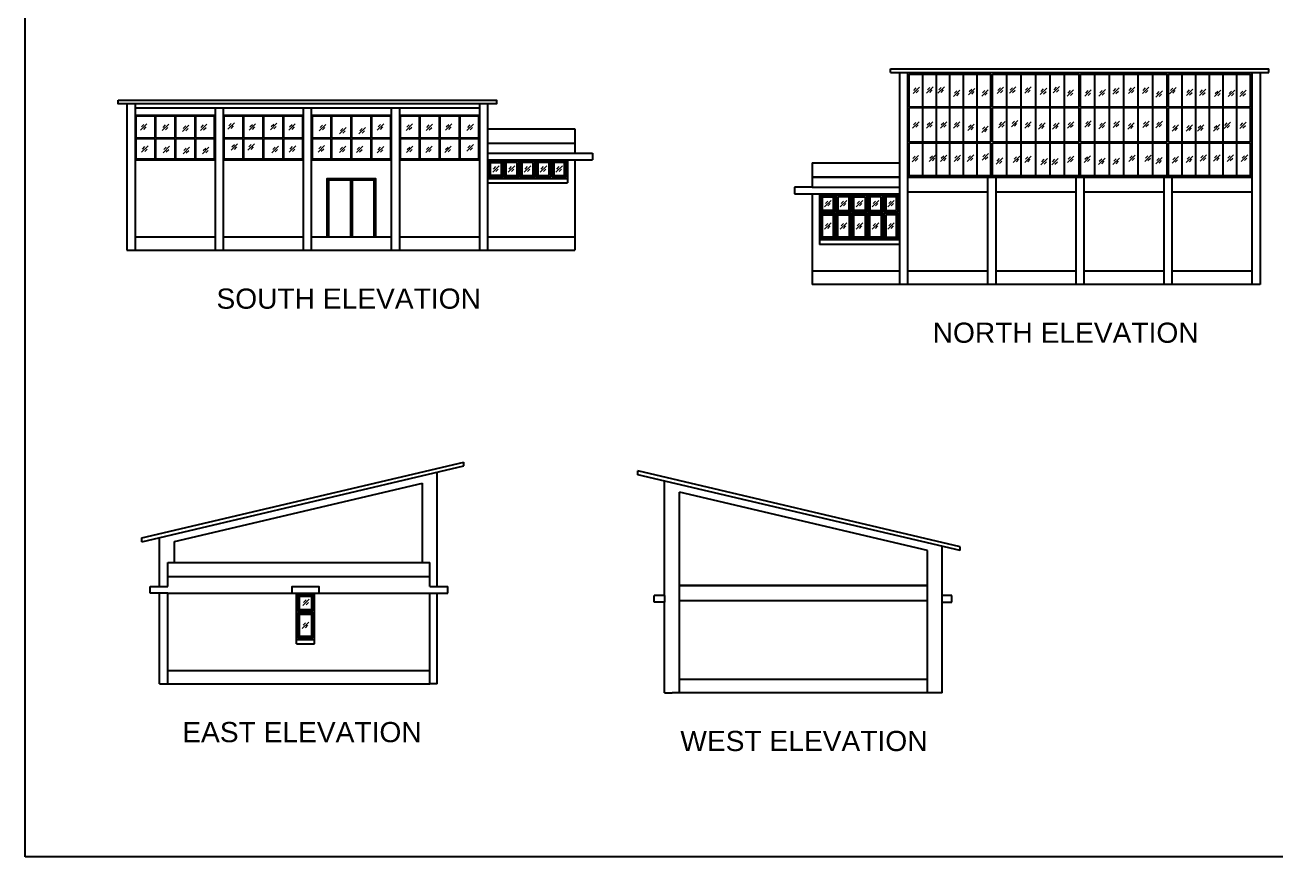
# Model space of a CAD drawing. Header units: inches. Extents: x -6800 to 96653, y -25814 to 17379.
# Drawn here: x 14798 to 16487, y -3727 to -2603 of the extents above; entities that cross this region are included whole.
import ezdxf

# ---------------------------------------------------------------- set-up
doc = ezdxf.new("R2010")
doc.units = ezdxf.units.IN
doc.header["$MEASUREMENT"] = 0
doc.linetypes.add('ACAD_ISO02W100', pattern=[15, 12, -3])
doc.layers.add('A-Windows', color=7, linetype='Continuous')
for name, color, linetype, lineweight in [('Opening elevation', 130, 'Continuous', 9), ('Page Format', 7, 'Continuous', 25), ('Sec line', 7, 'ACAD_ISO02W100', 13)]:
    doc.layers.add(name, color=color, linetype=linetype, lineweight=lineweight)
doc.styles.get("Standard").update_dxf_attribs({"font": 'arial.ttf'})

# ---------------------------------------------------------------- blocks, each defined once
blk = doc.blocks.new('B')
at = {"layer": 'A-Windows', "true_color": 0x000000, "transparency": 33554687}
h = blk.add_hatch(dxfattribs=at)
h.set_pattern_fill('STEEL', color=18, scale=0.02)
h.set_pattern_definition([(45, (10791.404117, -2042.976396), (-0.044901281, 0.044901281), []), (45, (10791.404117, -2042.944646), (-0.044901281, 0.044901281), [])])
h.paths.add_polyline_path([(10797.9, -2042.4), (10779.5, -2042.4), (10779.5, -2043.4), (10797.9, -2043.4)])
h.paths.add_polyline_path([(10816.3, -2042.4), (10797.9, -2042.4), (10797.9, -2043.4), (10816.3, -2043.4)])
h.paths.add_polyline_path([(10834.7, -2042.4), (10816.3, -2042.4), (10816.3, -2043.4), (10834.7, -2043.4)])
h.paths.add_polyline_path([(10853.1, -2042.4), (10834.7, -2042.4), (10834.7, -2043.4), (10853.1, -2043.4)])
h.paths.add_polyline_path([(10853.1, -1994.8), (10834.7, -1994.8), (10834.7, -1995.8), (10853.1, -1995.8)])
h.paths.add_polyline_path([(10834.7, -1994.8), (10816.3, -1994.8), (10816.3, -1995.8), (10834.7, -1995.8)])
h.paths.add_polyline_path([(10816.3, -1994.8), (10797.9, -1994.8), (10797.9, -1995.8), (10816.3, -1995.8)])
h.paths.add_polyline_path([(10797.9, -1994.8), (10779.5, -1994.8), (10779.5, -1995.8), (10797.9, -1995.8)])
h.paths.add_polyline_path([(10912.6, -1994.8), (10893.1, -1994.8), (10893.1, -1995.8), (10912.6, -1995.8)])
h.paths.add_polyline_path([(10932.1, -1994.8), (10912.6, -1994.8), (10912.6, -1995.8), (10932.1, -1995.8)])
h.paths.add_polyline_path([(10951.6, -1994.8), (10932.1, -1994.8), (10932.1, -1995.8), (10951.6, -1995.8)])
h.paths.add_polyline_path([(10971.1, -1994.8), (10951.6, -1994.8), (10951.6, -1995.8), (10971.1, -1995.8)])
h.paths.add_polyline_path([(10912.6, -2042.4), (10893.1, -2042.4), (10893.1, -2043.4), (10912.6, -2043.4)])
h.paths.add_polyline_path([(10932.1, -2042.4), (10912.6, -2042.4), (10912.6, -2043.4), (10932.1, -2043.4)])
h.paths.add_polyline_path([(10951.6, -2042.4), (10932.1, -2042.4), (10932.1, -2043.4), (10951.6, -2043.4)])
h.paths.add_polyline_path([(10971.1, -2042.4), (10951.6, -2042.4), (10951.6, -2043.4), (10971.1, -2043.4)])
h.paths.add_polyline_path([(11031.6, -2042.4), (11012.1, -2042.4), (11012.1, -2043.4), (11031.6, -2043.4)])
h.paths.add_polyline_path([(11051.1, -2042.4), (11031.6, -2042.4), (11031.6, -2043.4), (11051.1, -2043.4)])
h.paths.add_polyline_path([(11070.6, -2042.4), (11051.1, -2042.4), (11051.1, -2043.4), (11070.6, -2043.4)])
h.paths.add_polyline_path([(11090.1, -2042.4), (11070.6, -2042.4), (11070.6, -2043.4), (11090.1, -2043.4)])
h.paths.add_polyline_path([(11090.1, -1994.8), (11070.6, -1994.8), (11070.6, -1995.8), (11090.1, -1995.8)])
h.paths.add_polyline_path([(11070.6, -1994.8), (11051.1, -1994.8), (11051.1, -1995.8), (11070.6, -1995.8)])
h.paths.add_polyline_path([(11051.1, -1994.8), (11031.6, -1994.8), (11031.6, -1995.8), (11051.1, -1995.8)])
h.paths.add_polyline_path([(11031.6, -1994.8), (11012.1, -1994.8), (11012.1, -1995.8), (11031.6, -1995.8)])
h.paths.add_polyline_path([(11148.4, -1994.8), (11130, -1994.8), (11130, -1995.8), (11148.4, -1995.8)])
h.paths.add_polyline_path([(11166.8, -1994.8), (11148.4, -1994.8), (11148.4, -1995.8), (11166.8, -1995.8)])
h.paths.add_polyline_path([(11185.2, -1994.8), (11166.8, -1994.8), (11166.8, -1995.8), (11185.2, -1995.8)])
h.paths.add_polyline_path([(11203.6, -1994.8), (11185.2, -1994.8), (11185.2, -1995.8), (11203.6, -1995.8)])
h.paths.add_polyline_path([(11203.6, -2042.4), (11185.2, -2042.4), (11185.2, -2043.4), (11203.6, -2043.4)])
h.paths.add_polyline_path([(11185.2, -2042.4), (11166.8, -2042.4), (11166.8, -2043.4), (11185.2, -2043.4)])
h.paths.add_polyline_path([(11166.8, -2042.4), (11148.4, -2042.4), (11148.4, -2043.4), (11166.8, -2043.4)])
h.paths.add_polyline_path([(11148.4, -2042.4), (11130, -2042.4), (11130, -2043.4), (11148.4, -2043.4)])
at = {"layer": 'A-Windows'}
for p, q in [((10736.1, -1943.8), (11247.1, -1943.8)), ((10736.1, -1948.8), (10736.1, -1943.8)), ((10736.1, -1948.8), (11247.1, -1948.8)), ((10748.1, -1948.8), (10748.1, -2234.7)), ((10759.1, -1948.8), (10759.1, -2234.7)), ((10761.1, -1950.8), (10871.6, -1950.8)), ((10761.1, -1994.8), (10761.1, -1950.8)), ((10779.5, -2088), (10779.5, -1950.8)), ((10797.9, -2088), (10797.9, -1950.8)), ((10816.3, -2088), (10816.3, -1950.8)), ((10834.7, -2088), (10834.7, -1950.8)), ((10853.1, -2088), (10853.1, -1950.8)), ((10871.6, -1994.8), (10871.6, -1950.8)), ((10873.6, -1994.8), (10873.6, -1950.8)), ((10873.6, -1950.8), (10990.6, -1950.8)), ((10893.1, -2088), (10893.1, -1950.8)), ((10912.6, -2088), (10912.6, -1950.8)), ((10932.1, -2088), (10932.1, -1950.8)), ((10951.6, -2088), (10951.6, -1950.8)), ((10971.1, -2088), (10971.1, -1950.8)), ((10990.6, -1994.8), (10990.6, -1950.8)), ((10992.6, -1994.8), (10992.6, -1950.8)), ((10992.6, -1950.8), (11109.6, -1950.8)), ((11012.1, -2088), (11012.1, -1950.8)), ((11031.6, -2088), (11031.6, -1950.8)), ((11051.1, -2088), (11051.1, -1950.8)), ((11070.6, -2088), (11070.6, -1950.8)), ((11090.1, -2088), (11090.1, -1950.8)), ((11109.6, -1994.8), (11109.6, -1950.8)), ((11111.6, -1994.8), (11111.6, -1950.8)), ((11111.6, -1950.8), (11222.1, -1950.8)), ((11130, -2088), (11130, -1950.8)), ((11148.4, -2088), (11148.4, -1950.8)), ((11166.8, -2088), (11166.8, -1950.8)), ((11185.2, -2088), (11185.2, -1950.8)), ((11203.6, -2088), (11203.6, -1950.8)), ((11222.1, -1994.8), (11222.1, -1950.8)), ((11224.1, -1948.8), (11224.1, -2234.7)), ((11235.1, -1948.8), (11235.1, -2234.7)), ((11247.1, -1948.8), (11247.1, -1943.8)), ((10761.1, -1994.8), (10871.6, -1994.8)), ((10761.1, -1995.8), (10871.6, -1995.8)), ((10761.1, -2042.4), (10761.1, -1995.8)), ((10871.6, -2042.4), (10871.6, -1995.8)), ((10873.6, -1994.8), (10990.6, -1994.8)), ((10873.6, -2042.4), (10873.6, -1995.8)), ((10873.6, -1995.8), (10990.6, -1995.8)), ((10990.6, -2042.4), (10990.6, -1995.8)), ((10992.6, -1994.8), (11109.6, -1994.8)), ((10992.6, -2042.4), (10992.6, -1995.8)), ((10992.6, -1995.8), (11109.6, -1995.8)), ((11109.6, -2042.4), (11109.6, -1995.8)), ((11111.6, -1994.8), (11222.1, -1994.8)), ((11111.6, -2042.4), (11111.6, -1995.8)), ((11111.6, -1995.8), (11222.1, -1995.8)), ((11222.1, -2042.4), (11222.1, -1995.8)), ((10761.1, -2042.4), (10871.6, -2042.4)), ((10761.1, -2043.4), (10871.6, -2043.4)), ((10761.1, -2088), (10761.1, -2043.4)), ((10871.6, -2088), (10871.6, -2043.4)), ((10873.6, -2042.4), (10990.6, -2042.4)), ((10873.6, -2088), (10873.6, -2043.4)), ((10873.6, -2043.4), (10990.6, -2043.4)), ((10990.6, -2042.4), (10990.6, -2034.9)), ((10990.6, -2088), (10990.6, -2043.4)), ((10990.6, -2061.7), (10990.6, -2043.4)), ((10992.6, -2042.4), (11109.6, -2042.4)), ((10992.6, -2088), (10992.6, -2043.4)), ((10992.6, -2043.4), (11109.6, -2043.4)), ((11109.6, -2042.4), (11109.6, -2034.9)), ((11109.6, -2088), (11109.6, -2043.4)), ((11109.6, -2061.7), (11109.6, -2043.4)), ((11111.6, -2042.4), (11222.1, -2042.4)), ((11111.6, -2088), (11111.6, -2043.4)), ((11111.6, -2043.4), (11222.1, -2043.4)), ((11222.1, -2088), (11222.1, -2043.4)), ((10630.1, -2070.7), (10630.1, -2103.4)), ((10630.1, -2070.7), (10748.1, -2070.7)), ((10871.6, -2088), (10871.6, -2062.7)), ((10873.6, -2088), (10873.6, -2062.7)), ((10630.1, -2089.9), (10748.1, -2089.9)), ((10748.1, -2090), (10630.1, -2090)), ((10759.1, -2089.9), (11224.1, -2089.9)), ((10878.1, -2090), (10759.1, -2090)), ((10871.6, -2088), (10761.1, -2088)), ((10867.1, -2090), (10867.1, -2234.7)), ((10878.1, -2090), (10872.6, -2090)), ((10878.1, -2088), (10873.6, -2088)), ((10873.6, -2090), (10873.6, -2089.9)), ((10990.6, -2088), (10878.1, -2088)), ((10878.1, -2090), (10878.1, -2234.7)), ((11116.1, -2090), (10878.1, -2090)), ((10986.1, -2090), (10986.1, -2234.7)), ((11109.6, -2088), (10992.6, -2088)), ((10997.1, -2090), (10997.1, -2234.7)), ((11105.1, -2090), (11105.1, -2234.7)), ((11116.1, -2088), (11111.6, -2088)), ((11222.1, -2088), (11116.1, -2088)), ((11116.1, -2090), (11116.1, -2234.7)), ((11224.1, -2090), (11116.1, -2090)), ((10630.1, -2103.4), (10606.1, -2103.4)), ((10606.1, -2103.4), (10606.1, -2112.4)), ((10630.1, -2103.4), (10748.1, -2103.4)), ((10867.1, -2110.2), (10759.1, -2110.2)), ((10986.1, -2110.2), (10878.1, -2110.2)), ((11105.1, -2110.2), (10997.1, -2110.2)), ((11224.1, -2110.2), (11116.1, -2110.2)), ((10606.1, -2112.4), (10630.1, -2112.4)), ((10630.1, -2112.4), (10630.1, -2234.7)), ((10630.1, -2112.4), (10630.1, -2234.7)), ((10630.1, -2112.4), (10748.1, -2112.4)), ((10640.1, -2112.4), (10640.1, -2174.7)), ((10748.1, -2112.4), (10748.1, -2136.7)), ((10748.1, -2174.7), (10640.1, -2174.7)), ((10640.1, -2174.7), (10640.1, -2180.7)), ((10748.1, -2180.7), (10640.1, -2180.7)), ((10748.1, -2216.7), (10630.1, -2216.7)), ((10867.1, -2216.7), (10759.1, -2216.7)), ((10986.1, -2216.7), (10878.1, -2216.7)), ((11105.1, -2216.7), (10997.1, -2216.7)), ((11224.1, -2216.7), (11116.1, -2216.7)), ((11235.1, -2234.7), (10630.1, -2234.7))]:
    blk.add_line(p, q, dxfattribs=at)
for points in [[(10642.1, -2136.7), (10642.1, -2114.4), (10660.7, -2114.4), (10660.7, -2136.7)], [(10644.1, -2134.7), (10644.1, -2116.4), (10658.7, -2116.4), (10658.7, -2134.7)], [(10662.7, -2114.4), (10662.7, -2136.7), (10682.3, -2136.7), (10682.3, -2114.4)], [(10664.7, -2116.4), (10664.7, -2134.7), (10680.3, -2134.7), (10680.3, -2116.4)], [(10703.9, -2114.4), (10703.9, -2136.7), (10684.3, -2136.7), (10684.3, -2114.4)], [(10701.9, -2116.4), (10701.9, -2134.7), (10686.3, -2134.7), (10686.3, -2116.4)], [(10725.5, -2114.4), (10705.9, -2114.4), (10705.9, -2136.7), (10725.5, -2136.7)], [(10723.5, -2116.4), (10707.9, -2116.4), (10707.9, -2134.7), (10723.5, -2134.7)], [(10746.1, -2136.7), (10746.1, -2114.4), (10727.5, -2114.4), (10727.5, -2136.7)], [(10744.1, -2134.7), (10744.1, -2116.4), (10729.5, -2116.4), (10729.5, -2134.7)], [(10642.1, -2172.7), (10642.1, -2138.7), (10660.7, -2138.7), (10660.7, -2172.7)], [(10644.1, -2170.7), (10644.1, -2140.7), (10658.7, -2140.7), (10658.7, -2170.7)], [(10662.7, -2172.7), (10662.7, -2138.7), (10682.3, -2138.7), (10682.3, -2172.7)], [(10664.7, -2170.7), (10664.7, -2140.7), (10680.3, -2140.7), (10680.3, -2170.7)], [(10703.9, -2172.7), (10684.3, -2172.7), (10684.3, -2138.7), (10703.9, -2138.7)], [(10701.9, -2170.7), (10686.3, -2170.7), (10686.3, -2140.7), (10701.9, -2140.7)], [(10725.5, -2172.7), (10705.9, -2172.7), (10705.9, -2138.7), (10725.5, -2138.7)], [(10723.5, -2170.7), (10707.9, -2170.7), (10707.9, -2140.7), (10723.5, -2140.7)], [(10727.5, -2138.7), (10727.5, -2172.7), (10746.1, -2172.7), (10746.1, -2138.7)], [(10729.5, -2140.7), (10729.5, -2170.7), (10744.1, -2170.7), (10744.1, -2140.7)]]:
    blk.add_lwpolyline(points, close=True, dxfattribs=at)
at = {"layer": 'Opening elevation', "transparency": 33554628}
for p, q in [((10766.4, -1977.1), (10775.1, -1968.5)), ((10767.5, -1972.8), (10770.7, -1969.5)), ((10770.7, -1976.1), (10774, -1972.8)), ((10784.8, -1976.4), (10793.5, -1967.8)), ((10785.9, -1972.1), (10789.2, -1968.8)), ((10789.2, -1975.4), (10792.4, -1972.1)), ((10800.1, -1976.4), (10808.7, -1967.8)), ((10801.1, -1972.1), (10804.4, -1968.8)), ((10804.4, -1975.4), (10807.7, -1972.1)), ((10821.1, -1981), (10829.8, -1972.4)), ((10822.2, -1976.7), (10825.4, -1973.4)), ((10825.4, -1980), (10828.7, -1976.7)), ((10841.2, -1978.7), (10849.9, -1970.1)), ((10842.3, -1974.4), (10845.6, -1971.1)), ((10845.6, -1977.7), (10848.8, -1974.4)), ((10859.1, -1980.5), (10867.7, -1971.8)), ((10860.1, -1976.1), (10863.4, -1972.8)), ((10863.4, -1979.4), (10866.7, -1976.1)), ((10880, -1977.1), (10888.7, -1968.5)), ((10881.1, -1972.8), (10884.4, -1969.5)), ((10884.4, -1976.1), (10887.6, -1972.8)), ((10896.6, -1976.7), (10905.2, -1968)), ((10897.6, -1972.3), (10900.9, -1969.1)), ((10900.9, -1975.6), (10904.2, -1972.3)), ((10917.2, -1976.7), (10925.8, -1968)), ((10918.2, -1972.3), (10921.5, -1969.1)), ((10921.5, -1975.6), (10924.8, -1972.3)), ((10938.3, -1978.4), (10947, -1969.8)), ((10939.4, -1974.1), (10942.7, -1970.8)), ((10942.7, -1977.4), (10946, -1974.1)), ((10955.8, -1976.1), (10964.4, -1967.4)), ((10956.8, -1971.8), (10960.1, -1968.5)), ((10960.1, -1975), (10963.4, -1971.8)), ((10974.6, -1980.7), (10983.3, -1972.1)), ((10975.7, -1976.4), (10979, -1973.1)), ((10979, -1979.7), (10982.2, -1976.4)), ((10998.5, -1980.6), (11007.2, -1971.9)), ((10999.6, -1976.3), (11002.9, -1973)), ((11002.9, -1979.5), (11006.1, -1976.3)), ((11017.5, -1980.4), (11026.2, -1971.7)), ((11018.6, -1976.1), (11021.8, -1972.8)), ((11021.8, -1979.3), (11025.1, -1976.1)), ((11036.1, -1978), (11044.7, -1969.4)), ((11037.1, -1973.7), (11040.4, -1970.4)), ((11040.4, -1977), (11043.7, -1973.7)), ((11057.2, -1977.1), (11065.9, -1968.5)), ((11058.3, -1972.8), (11061.5, -1969.5)), ((11061.5, -1976.1), (11064.8, -1972.8)), ((11076.1, -1977.1), (11084.8, -1968.5)), ((11077.2, -1972.8), (11080.5, -1969.5)), ((11080.5, -1976.1), (11083.7, -1972.8)), ((11094.5, -1982), (11103.2, -1973.4)), ((11095.6, -1977.7), (11098.9, -1974.4)), ((11113, -1977.4), (11121.6, -1968.8)), ((11114, -1973.1), (11117.3, -1969.8)), ((11117.3, -1976.4), (11120.6, -1973.1)), ((11135.7, -1979.8), (11144.4, -1971.1)), ((11136.8, -1975.4), (11140, -1972.2)), ((11140, -1978.7), (11143.3, -1975.4)), ((11153.2, -1979.8), (11161.9, -1971.1)), ((11154.3, -1975.4), (11157.5, -1972.2)), ((11157.5, -1978.7), (11160.8, -1975.4)), ((11173.6, -1981.2), (11182.2, -1972.6)), ((11174.6, -1976.9), (11177.9, -1973.6)), ((11192.2, -1981.2), (11200.9, -1972.6)), ((11193.3, -1976.9), (11196.6, -1973.6)), ((11207.7, -1981.2), (11216.3, -1972.6)), ((11208.7, -1976.9), (11212, -1973.6)), ((11098.9, -1981), (11102.1, -1977.7)), ((11177.9, -1980.2), (11181.2, -1976.9)), ((11196.6, -1980.2), (11199.8, -1976.9)), ((11212, -1980.2), (11215.3, -1976.9)), ((10765.8, -2023.7), (10774.5, -2015)), ((10766.9, -2019.4), (10770.2, -2016.1)), ((10770.2, -2022.6), (10773.4, -2019.4)), ((10784.5, -2023.7), (10793.2, -2015)), ((10785.6, -2019.4), (10788.9, -2016.1)), ((10788.9, -2022.6), (10792.1, -2019.4)), ((10803.5, -2023.7), (10812.2, -2015)), ((10804.6, -2019.4), (10807.9, -2016.1)), ((10807.9, -2022.6), (10811.1, -2019.4)), ((10821.1, -2023.7), (10829.8, -2015)), ((10822.2, -2019.4), (10825.4, -2016.1)), ((10825.4, -2022.6), (10828.7, -2019.4)), ((10840.4, -2027), (10849, -2018.3)), ((10841.4, -2022.6), (10844.7, -2019.4)), ((10844.7, -2025.9), (10848, -2022.6)), ((10859.1, -2029.6), (10867.7, -2021)), ((10860.1, -2025.3), (10863.4, -2022)), ((10863.4, -2028.6), (10866.7, -2025.3)), ((10882, -2023.4), (10890.7, -2014.8)), ((10883.1, -2019.1), (10886.4, -2015.8)), ((10886.4, -2022.4), (10889.7, -2019.1)), ((10899.2, -2021.9), (10907.8, -2013.3)), ((10900.2, -2017.6), (10903.5, -2014.3)), ((10903.5, -2020.9), (10906.8, -2017.6)), ((10917.2, -2023.7), (10925.8, -2015)), ((10918.2, -2019.4), (10921.5, -2016.1)), ((10921.5, -2022.6), (10924.8, -2019.4)), ((10936, -2025.1), (10944.7, -2016.5)), ((10937.1, -2020.8), (10940.4, -2017.5)), ((10940.4, -2024.1), (10943.6, -2020.8)), ((10954.9, -2025.1), (10963.6, -2016.5)), ((10956, -2020.8), (10959.2, -2017.5)), ((10959.2, -2024.1), (10962.5, -2020.8)), ((10974.9, -2023.7), (10983.6, -2015)), ((10976, -2019.4), (10979.2, -2016.1)), ((10979.2, -2022.6), (10982.5, -2019.4)), ((10998.5, -2022.4), (11007.2, -2013.8)), ((10999.6, -2018.1), (11002.9, -2014.8)), ((11002.9, -2021.4), (11006.1, -2018.1)), ((11017.5, -2024.5), (11026.2, -2015.8)), ((11018.6, -2020.1), (11021.8, -2016.8)), ((11021.8, -2023.4), (11025.1, -2020.1)), ((11036.6, -2022.8), (11045.3, -2014.1)), ((11037.7, -2018.5), (11040.9, -2015.2)), ((11040.9, -2021.7), (11044.2, -2018.5)), ((11056.3, -2025.2), (11064.9, -2016.5)), ((11057.3, -2020.8), (11060.6, -2017.6)), ((11060.6, -2024.1), (11063.9, -2020.8)), ((11076.7, -2022.8), (11085.3, -2014.1)), ((11077.7, -2018.5), (11081, -2015.2)), ((11081, -2021.7), (11084.3, -2018.5)), ((11094.5, -2023.2), (11103.2, -2014.5)), ((11095.6, -2018.8), (11098.9, -2015.6)), ((11098.9, -2022.1), (11102.1, -2018.8)), ((11116.2, -2027.8), (11124.9, -2019.1)), ((11117.2, -2023.5), (11120.5, -2020.2)), ((11120.5, -2026.7), (11123.8, -2023.5)), ((11135.1, -2027.8), (11143.8, -2019.1)), ((11136.2, -2023.5), (11139.5, -2020.2)), ((11139.5, -2026.7), (11142.7, -2023.5)), ((11150.6, -2027.8), (11159.2, -2019.1)), ((11151.6, -2023.5), (11154.9, -2020.2)), ((11154.9, -2026.7), (11158.2, -2023.5)), ((11172.1, -2027.6), (11180.8, -2018.9)), ((11173.2, -2023.2), (11176.5, -2020)), ((11176.5, -2026.5), (11179.7, -2023.2)), ((11186.4, -2024.3), (11195.1, -2015.6)), ((11187.5, -2020), (11190.7, -2016.7)), ((11190.7, -2023.2), (11194, -2020)), ((11207.7, -2024.3), (11216.3, -2015.6)), ((11208.7, -2020), (11212, -2016.7)), ((11212, -2023.2), (11215.3, -2020)), ((10765.2, -2069.1), (10773.8, -2060.5)), ((10788.1, -2068.8), (10796.8, -2060.1)), ((10789.2, -2064.4), (10792.5, -2061.2)), ((10803.5, -2068.8), (10812.1, -2060.1)), ((10804.5, -2064.4), (10807.8, -2061.2)), ((10821.9, -2068.8), (10830.6, -2060.1)), ((10823, -2064.4), (10826.2, -2061.2)), ((10839.6, -2068.6), (10848.3, -2059.9)), ((10840.7, -2064.3), (10843.9, -2061)), ((10859.7, -2066.8), (10868.3, -2058.1)), ((10860.7, -2062.5), (10864, -2059.2)), ((11057.9, -2068.7), (11066.6, -2060)), ((11059, -2064.3), (11062.2, -2061.1)), ((11079.4, -2068.7), (11088, -2060)), ((11080.4, -2064.3), (11083.7, -2061.1)), ((11154.1, -2068.3), (11162.7, -2059.6)), ((11155.1, -2063.9), (11158.4, -2060.7)), ((11172.4, -2068.3), (11181.1, -2059.6)), ((11173.5, -2063.9), (11176.7, -2060.7)), ((11190.5, -2068.6), (11199.1, -2059.9)), ((11191.5, -2064.2), (11194.8, -2061)), ((11209.7, -2068.6), (11218.4, -2059.9)), ((11210.8, -2064.2), (11214, -2061)), ((10766.2, -2064.8), (10769.5, -2061.5)), ((10769.5, -2068.1), (10772.8, -2064.8)), ((10792.5, -2067.7), (10795.7, -2064.4)), ((10807.8, -2067.7), (10811.1, -2064.4)), ((10826.2, -2067.7), (10829.5, -2064.4)), ((10843.9, -2067.5), (10847.2, -2064.3)), ((10864, -2065.7), (10867.3, -2062.5)), ((10878.9, -2072.4), (10887.5, -2063.8)), ((10879.9, -2068.1), (10883.2, -2064.8)), ((10883.2, -2071.4), (10886.5, -2068.1)), ((10901.8, -2070.1), (10910.5, -2061.5)), ((10902.8, -2065.8), (10906.1, -2062.5)), ((10906.1, -2069.1), (10909.4, -2065.8)), ((10917.2, -2070.1), (10925.8, -2061.5)), ((10918.2, -2065.8), (10921.5, -2062.5)), ((10921.5, -2069.1), (10924.8, -2065.8)), ((10939.2, -2073.4), (10947.9, -2064.7)), ((10940.3, -2069.1), (10943.5, -2065.8)), ((10943.5, -2072.3), (10946.8, -2069.1)), ((10953.7, -2073.4), (10962.4, -2064.7)), ((10954.8, -2069.1), (10958.1, -2065.8)), ((10958.1, -2072.3), (10961.3, -2069.1)), ((10974.9, -2070.1), (10983.6, -2061.5)), ((10976, -2065.8), (10979.2, -2062.5)), ((10979.2, -2069.1), (10982.5, -2065.8)), ((10997.5, -2070), (11006.2, -2061.3)), ((10998.6, -2065.7), (11001.9, -2062.4)), ((11001.9, -2068.9), (11005.1, -2065.7)), ((11017, -2072.7), (11025.7, -2064.1)), ((11018, -2068.4), (11021.3, -2065.1)), ((11021.3, -2071.7), (11024.6, -2068.4)), ((11036.4, -2072.7), (11045.1, -2064.1)), ((11037.5, -2068.4), (11040.8, -2065.1)), ((11040.8, -2071.7), (11044, -2068.4)), ((11062.2, -2067.6), (11065.5, -2064.3)), ((11083.7, -2067.6), (11087, -2064.3)), ((11094.5, -2071.9), (11103.1, -2063.3)), ((11095.5, -2067.6), (11098.8, -2064.3)), ((11098.8, -2070.9), (11102.1, -2067.6)), ((11116.2, -2070.9), (11124.9, -2062.2)), ((11117.2, -2066.6), (11120.5, -2063.3)), ((11120.5, -2069.8), (11123.8, -2066.6)), ((11135.4, -2070), (11144.1, -2061.4)), ((11136.5, -2065.7), (11139.7, -2062.4)), ((11139.7, -2069), (11143, -2065.7)), ((11158.4, -2067.2), (11161.7, -2063.9)), ((11176.7, -2067.2), (11180, -2063.9)), ((11194.8, -2067.5), (11198.1, -2064.2)), ((11214, -2067.5), (11217.3, -2064.2)), ((10647, -2129.9), (10655.7, -2121.2)), ((10648.1, -2125.5), (10651.4, -2122.3)), ((10651.4, -2128.8), (10654.6, -2125.5)), ((10668.1, -2129.9), (10676.8, -2121.2)), ((10669.2, -2125.5), (10672.5, -2122.3)), ((10672.5, -2128.8), (10675.7, -2125.5)), ((10689.7, -2129.9), (10698.4, -2121.2)), ((10690.8, -2125.5), (10694.1, -2122.3)), ((10694.1, -2128.8), (10697.3, -2125.5)), ((10711.3, -2129.9), (10720, -2121.2)), ((10712.4, -2125.5), (10715.7, -2122.3)), ((10715.7, -2128.8), (10718.9, -2125.5)), ((10732.4, -2129.9), (10741.1, -2121.2)), ((10733.5, -2125.5), (10736.8, -2122.3)), ((10736.8, -2128.8), (10740, -2125.5)), ((10647, -2160), (10655.7, -2151.4)), ((10648.1, -2155.7), (10651.4, -2152.4)), ((10651.4, -2159), (10654.6, -2155.7)), ((10668.1, -2160), (10676.8, -2151.4)), ((10669.2, -2155.7), (10672.5, -2152.4)), ((10672.5, -2159), (10675.7, -2155.7)), ((10689.7, -2160), (10698.4, -2151.4)), ((10690.8, -2155.7), (10694.1, -2152.4)), ((10694.1, -2159), (10697.3, -2155.7)), ((10711.3, -2160), (10720, -2151.4)), ((10712.4, -2155.7), (10715.7, -2152.4)), ((10715.7, -2159), (10718.9, -2155.7)), ((10732.4, -2160), (10741.1, -2151.4)), ((10733.5, -2155.7), (10736.8, -2152.4)), ((10736.8, -2159), (10740, -2155.7))]:
    blk.add_line(p, q, dxfattribs=at)
at = {"layer": 'A-Windows'}
blk.add_text('NORTH ELEVATION', height=27.229, dxfattribs=at).set_placement((10792.9, -2313.5))

msp = doc.modelspace()

# ---------------------------------------------------------------- linework, layer by layer
at = {"layer": 'A-Windows'}
for p, q in [((14935.6, -2710), (14935.6, -2907.6)), ((14946.6, -2710), (14946.6, -2907.6)), ((14946.6, -2715.1), (15065.6, -2715.1)), ((15054.6, -2715.1), (15054.6, -2907.6)), ((15065.6, -2715.1), (15065.6, -2907.6)), ((15065.6, -2715.1), (15184.6, -2715.1)), ((15173.6, -2715.1), (15173.6, -2907.6)), ((15184.6, -2715.1), (15184.6, -2907.6)), ((15184.6, -2715.1), (15303.6, -2715.1)), ((15292.6, -2715.1), (15292.6, -2907.6)), ((15303.6, -2715.1), (15303.6, -2907.6)), ((15303.6, -2715.1), (15411.6, -2715.1)), ((15411.6, -2710), (15411.6, -2907.6)), ((15421.1, -2705), (15422.6, -2705)), ((15422.6, -2710), (15422.6, -2907.6)), ((15422.6, -2710.2), (15422.6, -2889.6)), ((14946.6, -2725.1), (15054.6, -2725.1)), ((14947.6, -2726.1), (14947.6, -2755.6)), ((14947.6, -2726.1), (14973.1, -2726.1)), ((14973.1, -2726.1), (14973.1, -2755.6)), ((14974.1, -2726.1), (14974.1, -2755.6)), ((14974.1, -2726.1), (15000.1, -2726.1)), ((15000.1, -2726.1), (15000.1, -2755.6)), ((15001.1, -2726.1), (15001.1, -2755.6)), ((15001.1, -2726.1), (15027.1, -2726.1)), ((15027.1, -2726.1), (15027.1, -2755.6)), ((15028.1, -2726.1), (15028.1, -2755.6)), ((15028.1, -2726.1), (15053.6, -2726.1)), ((15053.6, -2726.1), (15053.6, -2755.6)), ((15065.6, -2725.1), (15173.6, -2725.1)), ((15065.6, -2725.1), (15173.6, -2725.1)), ((15066.6, -2726.1), (15066.6, -2755.6)), ((15066.6, -2726.1), (15092.1, -2726.1)), ((15092.1, -2726.1), (15092.1, -2755.6)), ((15093.1, -2726.1), (15093.1, -2755.6)), ((15093.1, -2726.1), (15119.1, -2726.1)), ((15119.1, -2726.1), (15119.1, -2755.6)), ((15120.1, -2726.1), (15120.1, -2755.6)), ((15120.1, -2726.1), (15146.1, -2726.1)), ((15146.1, -2726.1), (15146.1, -2755.6)), ((15147.1, -2726.1), (15147.1, -2755.6)), ((15147.1, -2726.1), (15172.6, -2726.1)), ((15172.6, -2726.1), (15172.6, -2755.6)), ((15184.6, -2725.1), (15292.6, -2725.1)), ((15184.6, -2725.1), (15292.6, -2725.1)), ((15185.6, -2726.1), (15185.6, -2755.6)), ((15185.6, -2726.1), (15211.1, -2726.1)), ((15211.1, -2726.1), (15211.1, -2755.6)), ((15212.1, -2726.1), (15212.1, -2755.6)), ((15212.1, -2726.1), (15238.1, -2726.1)), ((15238.1, -2726.1), (15238.1, -2755.6)), ((15239.1, -2726.1), (15239.1, -2755.6)), ((15239.1, -2726.1), (15265.1, -2726.1)), ((15265.1, -2726.1), (15265.1, -2755.6)), ((15266.1, -2726.1), (15266.1, -2755.6)), ((15266.1, -2726.1), (15291.6, -2726.1)), ((15291.6, -2726.1), (15291.6, -2755.6)), ((15303.6, -2725.1), (15411.6, -2725.1)), ((15303.6, -2725.1), (15411.6, -2725.1)), ((15304.6, -2726.1), (15304.6, -2755.6)), ((15304.6, -2726.1), (15330.1, -2726.1)), ((15330.1, -2726.1), (15330.1, -2755.6)), ((15331.1, -2726.1), (15331.1, -2755.6)), ((15331.1, -2726.1), (15357.1, -2726.1)), ((15357.1, -2726.1), (15357.1, -2755.6)), ((15358.1, -2726.1), (15358.1, -2755.6)), ((15358.1, -2726.1), (15384.1, -2726.1)), ((15384.1, -2726.1), (15384.1, -2755.6)), ((15385.1, -2726.1), (15385.1, -2755.6)), ((15385.1, -2726.1), (15410.6, -2726.1)), ((15410.6, -2726.1), (15410.6, -2755.6)), ((15422.6, -2743.6), (15540.6, -2743.6)), ((15540.6, -2743.6), (15540.6, -2776.3)), ((14947.6, -2755.6), (14973.1, -2755.6)), ((14947.6, -2756.6), (14947.6, -2784.3)), ((14947.6, -2756.6), (14973.1, -2756.6)), ((14973.1, -2756.6), (14973.1, -2784.3)), ((14974.1, -2755.6), (15000.1, -2755.6)), ((14974.1, -2756.6), (14974.1, -2784.3)), ((14974.1, -2756.6), (15000.1, -2756.6)), ((15000.1, -2756.6), (15000.1, -2784.3)), ((15001.1, -2755.6), (15027.1, -2755.6)), ((15001.1, -2756.6), (15001.1, -2784.3)), ((15001.1, -2756.6), (15027.1, -2756.6)), ((15027.1, -2756.6), (15027.1, -2784.3)), ((15028.1, -2755.6), (15053.6, -2755.6)), ((15028.1, -2756.6), (15028.1, -2784.3)), ((15028.1, -2756.6), (15053.6, -2756.6)), ((15053.6, -2756.6), (15053.6, -2784.3)), ((15066.6, -2755.6), (15092.1, -2755.6)), ((15066.6, -2756.6), (15066.6, -2784.3)), ((15066.6, -2756.6), (15092.1, -2756.6)), ((15092.1, -2756.6), (15092.1, -2784.3)), ((15093.1, -2755.6), (15119.1, -2755.6)), ((15093.1, -2756.6), (15093.1, -2784.3)), ((15093.1, -2756.6), (15119.1, -2756.6)), ((15119.1, -2756.6), (15119.1, -2784.3)), ((15120.1, -2755.6), (15146.1, -2755.6)), ((15120.1, -2756.6), (15120.1, -2784.3)), ((15120.1, -2756.6), (15146.1, -2756.6)), ((15146.1, -2756.6), (15146.1, -2784.3)), ((15147.1, -2755.6), (15172.6, -2755.6)), ((15147.1, -2756.6), (15147.1, -2784.3)), ((15147.1, -2756.6), (15172.6, -2756.6)), ((15172.6, -2756.6), (15172.6, -2784.3)), ((15185.6, -2755.6), (15211.1, -2755.6)), ((15185.6, -2756.6), (15185.6, -2784.3)), ((15185.6, -2756.6), (15211.1, -2756.6)), ((15211.1, -2756.6), (15211.1, -2784.3)), ((15212.1, -2755.6), (15238.1, -2755.6)), ((15212.1, -2756.6), (15212.1, -2784.3)), ((15212.1, -2756.6), (15238.1, -2756.6)), ((15238.1, -2756.6), (15238.1, -2784.3)), ((15239.1, -2755.6), (15265.1, -2755.6)), ((15239.1, -2756.6), (15239.1, -2784.3)), ((15239.1, -2756.6), (15265.1, -2756.6)), ((15265.1, -2756.6), (15265.1, -2784.3)), ((15266.1, -2755.6), (15291.6, -2755.6)), ((15266.1, -2756.6), (15266.1, -2784.3)), ((15266.1, -2756.6), (15291.6, -2756.6)), ((15291.6, -2756.6), (15291.6, -2784.3)), ((15304.6, -2755.6), (15330.1, -2755.6)), ((15304.6, -2756.6), (15304.6, -2784.3)), ((15304.6, -2756.6), (15330.1, -2756.6)), ((15330.1, -2756.6), (15330.1, -2784.3)), ((15331.1, -2755.6), (15357.1, -2755.6)), ((15331.1, -2756.6), (15331.1, -2784.3)), ((15331.1, -2756.6), (15357.1, -2756.6)), ((15357.1, -2756.6), (15357.1, -2784.3)), ((15358.1, -2755.6), (15384.1, -2755.6)), ((15358.1, -2756.6), (15358.1, -2784.3)), ((15358.1, -2756.6), (15384.1, -2756.6)), ((15384.1, -2756.6), (15384.1, -2784.3)), ((15385.1, -2755.6), (15410.6, -2755.6)), ((15385.1, -2756.6), (15385.1, -2784.3)), ((15385.1, -2756.6), (15410.6, -2756.6)), ((15410.6, -2756.6), (15410.6, -2784.3)), ((15422.6, -2762.9), (15540.6, -2762.9)), ((14946.6, -2785.3), (15054.6, -2785.3)), ((14947.6, -2784.3), (14973.1, -2784.3)), ((14974.1, -2784.3), (15000.1, -2784.3)), ((15001.1, -2784.3), (15027.1, -2784.3)), ((15028.1, -2784.3), (15053.6, -2784.3)), ((15065.6, -2785.3), (15173.6, -2785.3)), ((15066.6, -2784.3), (15092.1, -2784.3)), ((15093.1, -2784.3), (15119.1, -2784.3)), ((15120.1, -2784.3), (15146.1, -2784.3)), ((15147.1, -2784.3), (15172.6, -2784.3)), ((15184.6, -2785.3), (15292.6, -2785.3)), ((15185.6, -2784.3), (15211.1, -2784.3)), ((15212.1, -2784.3), (15238.1, -2784.3)), ((15239.1, -2784.3), (15265.1, -2784.3)), ((15266.1, -2784.3), (15291.6, -2784.3)), ((15303.6, -2785.3), (15411.6, -2785.3)), ((15304.6, -2784.3), (15330.1, -2784.3)), ((15331.1, -2784.3), (15357.1, -2784.3)), ((15358.1, -2784.3), (15384.1, -2784.3)), ((15385.1, -2784.3), (15410.6, -2784.3)), ((15422.6, -2776.3), (15564.6, -2776.3)), ((15422.6, -2785.3), (15564.6, -2785.3)), ((15422.6, -2785.3), (15422.6, -2810.6)), ((15530.6, -2785.3), (15530.6, -2810.6)), ((15540.6, -2785.3), (15540.6, -2907.6)), ((15564.6, -2776.3), (15564.6, -2785.3)), ((15237.6, -2812.6), (15237.6, -2889.6)), ((15238.6, -2812.6), (15238.6, -2889.6)), ((15239.6, -2812.6), (15239.6, -2889.6)), ((15422.6, -2810.6), (15530.6, -2810.6)), ((15422.6, -2816.6), (15530.6, -2816.6)), ((15526.6, -2810.6), (15530.6, -2810.6)), ((15530.6, -2810.6), (15530.6, -2816.6)), ((14946.6, -2889.6), (15054.6, -2889.6)), ((15065.6, -2889.6), (15173.6, -2889.6)), ((15184.6, -2889.6), (15292.6, -2889.6)), ((15303.6, -2889.6), (15411.6, -2889.6)), ((15422.6, -2889.6), (15540.6, -2889.6)), ((14935.6, -2907.6), (15540.6, -2907.6)), ((14955.8, -3295.9), (15390.8, -3193.5)), ((14955.8, -3301), (15390.8, -3198.6)), ((15354.8, -3361.6), (15354.8, -3207.1)), ((15390.8, -3198.6), (15390.8, -3193.5)), ((15625.8, -3210.6), (15625.8, -3205.5)), ((16060.8, -3307.9), (15625.8, -3205.5)), ((14999.8, -3300.9), (15334.8, -3222.1)), ((15334.8, -3328.9), (15334.8, -3222.1)), ((16060.8, -3313), (15625.8, -3210.6)), ((15661.8, -3373.6), (15661.8, -3219.1)), ((15681.8, -3504.9), (15681.8, -3234.1)), ((16016.8, -3312.9), (15681.8, -3234.1)), ((14955.8, -3301), (14955.8, -3295.9)), ((14979.8, -3361.6), (14979.8, -3295.3)), ((14999.8, -3328.9), (14999.8, -3300.9)), ((14999.8, -3328.9), (14999.8, -3304.5)), ((16036.8, -3373.6), (16036.8, -3307.3)), ((16060.8, -3313), (16060.8, -3307.9)), ((16016.8, -3340.9), (16016.8, -3312.9)), ((16016.8, -3504.9), (16016.8, -3312.9)), ((14990.8, -3328.9), (15344.8, -3328.9)), ((14990.8, -3361.6), (14990.8, -3328.9)), ((15344.8, -3361.6), (15344.8, -3328.9)), ((14966.8, -3370.6), (14966.8, -3361.6)), ((14966.8, -3361.6), (14979.8, -3361.6)), ((14979.8, -3361.6), (14990.8, -3361.6)), ((14990.8, -3348.1), (15344.8, -3348.1)), ((15344.8, -3361.6), (15368.8, -3361.6)), ((15368.8, -3370.6), (15368.8, -3361.6)), ((16016.8, -3360.1), (15681.8, -3360.1)), ((15681.8, -3360.1), (16016.8, -3360.1)), ((14990.8, -3370.6), (14966.8, -3370.6)), ((14979.8, -3492.9), (14979.8, -3370.6)), ((14990.8, -3492.9), (14990.8, -3370.6)), ((14990.8, -3370.6), (15368.8, -3370.6)), ((15164.8, -3438.9), (15164.8, -3370.6)), ((15188.8, -3438.9), (15188.8, -3370.6)), ((15344.8, -3492.9), (15344.8, -3370.6)), ((15354.8, -3492.9), (15354.8, -3370.6)), ((15354.8, -3370.6), (15368.8, -3370.6)), ((15661.8, -3373.6), (15647.8, -3373.6)), ((15647.8, -3382.6), (15647.8, -3373.6)), ((15661.8, -3373.6), (15661.8, -3382.6)), ((16049.8, -3373.6), (16036.8, -3373.6)), ((16036.8, -3382.6), (16036.8, -3373.6)), ((16049.8, -3382.6), (16049.8, -3373.6)), ((15661.8, -3382.6), (15647.8, -3382.6)), ((15661.8, -3382.6), (15647.8, -3382.6)), ((15661.8, -3504.9), (15661.8, -3382.6)), ((15681.8, -3380.4), (16016.8, -3380.4)), ((16036.8, -3504.9), (16036.8, -3382.6)), ((16036.8, -3382.6), (16049.8, -3382.6)), ((15164.8, -3432.9), (15188.8, -3432.9)), ((15164.8, -3438.9), (15188.8, -3438.9)), ((14990.8, -3474.9), (15344.8, -3474.9)), ((14990.8, -3474.9), (15158.8, -3474.9)), ((14979.8, -3492.9), (14990.8, -3492.9)), ((14990.8, -3492.9), (15344.8, -3492.9)), ((15354.8, -3492.9), (15344.8, -3492.9)), ((16016.8, -3486.9), (15681.8, -3486.9)), ((15661.8, -3504.9), (15671.8, -3504.9)), ((16025.8, -3504.9), (15671.8, -3504.9)), ((16036.8, -3504.9), (16025.8, -3504.9))]:
    msp.add_line(p, q, dxfattribs=at)
for points in [[(14923.6, -2705), (14935.6, -2705), (15434.6, -2705), (15434.6, -2710), (14923.6, -2710)], [(15424.6, -2808.6), (15424.6, -2787.3), (15443.2, -2787.3), (15443.2, -2808.6)], [(15464.8, -2787.3), (15445.2, -2787.3), (15445.2, -2808.6), (15464.8, -2808.6)], [(15486.4, -2787.3), (15466.8, -2787.3), (15466.8, -2808.6), (15486.4, -2808.6)], [(15508, -2808.6), (15508, -2787.3), (15488.4, -2787.3), (15488.4, -2808.6)], [(15528.6, -2787.3), (15510, -2787.3), (15510, -2808.6), (15528.6, -2808.6)], [(15426.6, -2806.6), (15426.6, -2789.3), (15441.2, -2789.3), (15441.2, -2806.6)], [(15462.8, -2789.3), (15447.2, -2789.3), (15447.2, -2806.6), (15462.8, -2806.6)], [(15484.4, -2789.3), (15468.8, -2789.3), (15468.8, -2806.6), (15484.4, -2806.6)], [(15506, -2806.6), (15506, -2789.3), (15490.4, -2789.3), (15490.4, -2806.6)], [(15526.6, -2789.3), (15512, -2789.3), (15512, -2806.6), (15526.6, -2806.6)], [(15186.8, -3394.9), (15166.8, -3394.9), (15166.8, -3372.6), (15186.8, -3372.6)], [(15184.8, -3392.9), (15168.8, -3392.9), (15168.8, -3374.6), (15184.8, -3374.6)], [(15186.8, -3430.9), (15166.8, -3430.9), (15166.8, -3396.9), (15186.8, -3396.9)], [(15184.8, -3428.9), (15168.8, -3428.9), (15168.8, -3398.9), (15184.8, -3398.9)]]:
    msp.add_lwpolyline(points, close=True, dxfattribs=at)
for points in [[(15206.1, -2889.6), (15206.1, -2810.6), (15271.1, -2810.6), (15271.1, -2889.6)], [(15208.1, -2889.6), (15208.1, -2812.6), (15269.1, -2812.6), (15269.1, -2889.6)], [(15158.8, -3370.6), (15158.8, -3361.6), (15194.8, -3361.6), (15194.8, -3370.6)]]:
    msp.add_lwpolyline(points, dxfattribs=at)
at = {"layer": 'Opening elevation', "lineweight": 5, "transparency": 33554526}
for p, q in [((14954.1, -2745.5), (14962.7, -2736.8)), ((15072.1, -2744), (15080.7, -2735.4)), ((15073.1, -2739.7), (15076.4, -2736.4)), ((15100.8, -2745.5), (15109.4, -2736.8)), ((15129.5, -2744.9), (15138.2, -2736.2)), ((15154.2, -2745.5), (15162.9, -2736.8)), ((15273.7, -2745.4), (15282.4, -2736.8)), ((15365.8, -2745.4), (15374.5, -2736.8)), ((14955.1, -2741.1), (14958.4, -2737.9)), ((14958.4, -2744.4), (14961.7, -2741.1)), ((14983.4, -2746), (14992, -2737.4)), ((14984.4, -2741.7), (14987.7, -2738.4)), ((14987.7, -2745), (14991, -2741.7)), ((15010.6, -2747.4), (15019.3, -2738.8)), ((15011.7, -2743.1), (15015, -2739.8)), ((15015, -2746.4), (15018.2, -2743.1)), ((15034.8, -2746), (15043.5, -2737.4)), ((15035.9, -2741.7), (15039.1, -2738.4)), ((15039.1, -2745), (15042.4, -2741.7)), ((15076.4, -2743), (15079.7, -2739.7)), ((15101.8, -2741.1), (15105.1, -2737.9)), ((15105.1, -2744.4), (15108.4, -2741.1)), ((15130.6, -2740.5), (15133.8, -2737.3)), ((15133.8, -2743.8), (15137.1, -2740.5)), ((15155.3, -2741.1), (15158.6, -2737.9)), ((15158.6, -2744.4), (15161.8, -2741.1)), ((15195.4, -2746.3), (15204.1, -2737.6)), ((15196.5, -2742), (15199.8, -2738.7)), ((15199.8, -2745.2), (15203, -2742)), ((15222.8, -2750.6), (15231.5, -2742)), ((15223.9, -2746.3), (15227.1, -2743)), ((15227.1, -2749.6), (15230.4, -2746.3)), ((15249, -2750.6), (15257.6, -2742)), ((15250, -2746.3), (15253.3, -2743)), ((15253.3, -2749.6), (15256.6, -2746.3)), ((15274.8, -2741.1), (15278, -2737.8)), ((15278, -2744.4), (15281.3, -2741.1)), ((15312.7, -2745.7), (15321.3, -2737.1)), ((15313.7, -2741.4), (15317, -2738.1)), ((15317, -2744.7), (15320.3, -2741.4)), ((15339.7, -2746), (15348.3, -2737.3)), ((15340.7, -2741.7), (15344, -2738.4)), ((15344, -2744.9), (15347.3, -2741.7)), ((15366.9, -2741.1), (15370.2, -2737.8)), ((15370.2, -2744.4), (15373.4, -2741.1)), ((15394.8, -2746), (15403.5, -2737.3)), ((15395.9, -2741.7), (15399.1, -2738.4)), ((15399.1, -2744.9), (15402.4, -2741.7)), ((14955.5, -2775.3), (14964.2, -2766.6)), ((14956.6, -2770.9), (14959.8, -2767.7)), ((14984.5, -2775.9), (14993.2, -2767.2)), ((14985.6, -2771.5), (14988.8, -2768.2)), ((15011.5, -2777.3), (15020.2, -2768.6)), ((15012.6, -2772.9), (15015.8, -2769.7)), ((15037.7, -2777.3), (15046.3, -2768.6)), ((15038.7, -2772.9), (15042, -2769.7)), ((15076.3, -2772.4), (15085, -2763.8)), ((15077.4, -2768.1), (15080.7, -2764.8)), ((15080.7, -2771.4), (15083.9, -2768.1)), ((15099.1, -2772.4), (15107.7, -2763.8)), ((15100.1, -2768.1), (15103.4, -2764.8)), ((15103.4, -2771.4), (15106.7, -2768.1)), ((15131.5, -2775.9), (15140.1, -2767.2)), ((15132.5, -2771.5), (15135.8, -2768.2)), ((15154.8, -2775.3), (15163.5, -2766.6)), ((15155.9, -2770.9), (15159.1, -2767.7)), ((15193.8, -2775), (15202.5, -2766.3)), ((15194.9, -2770.7), (15198.1, -2767.4)), ((15198.1, -2773.9), (15201.4, -2770.7)), ((15222.5, -2775.8), (15231.2, -2767.2)), ((15223.6, -2771.5), (15226.9, -2768.2)), ((15245.6, -2775.8), (15254.2, -2767.2)), ((15246.6, -2771.5), (15249.9, -2768.2)), ((15273.7, -2776.1), (15282.4, -2767.5)), ((15274.8, -2771.8), (15278, -2768.5)), ((15313.2, -2775.8), (15321.9, -2767.2)), ((15314.3, -2771.5), (15317.6, -2768.2)), ((15339.1, -2775.8), (15347.8, -2767.2)), ((15340.2, -2771.5), (15343.4, -2768.2)), ((15365, -2775.8), (15373.6, -2767.2)), ((15366, -2771.5), (15369.3, -2768.2)), ((15394.8, -2773.6), (15403.5, -2764.9)), ((15395.9, -2769.2), (15399.1, -2766)), ((15399.1, -2772.5), (15402.4, -2769.2)), ((14959.8, -2774.2), (14963.1, -2770.9)), ((14988.8, -2774.8), (14992.1, -2771.5)), ((15015.8, -2776.2), (15019.1, -2772.9)), ((15042, -2776.2), (15045.3, -2772.9)), ((15135.8, -2774.8), (15139.1, -2771.5)), ((15159.1, -2774.2), (15162.4, -2770.9)), ((15226.9, -2774.8), (15230.1, -2771.5)), ((15249.9, -2774.8), (15253.2, -2771.5)), ((15278, -2775.1), (15281.3, -2771.8)), ((15317.6, -2774.8), (15320.8, -2771.5)), ((15343.4, -2774.8), (15346.7, -2771.5)), ((15369.3, -2774.8), (15372.6, -2771.5)), ((15429.6, -2802.3), (15438.3, -2793.6)), ((15430.7, -2798), (15433.9, -2794.7)), ((15433.9, -2801.2), (15437.2, -2798)), ((15450.7, -2802.3), (15459.4, -2793.6)), ((15451.8, -2798), (15455, -2794.7)), ((15455, -2801.2), (15458.3, -2798)), ((15472.3, -2802.3), (15481, -2793.6)), ((15473.4, -2798), (15476.6, -2794.7)), ((15476.6, -2801.2), (15479.9, -2798)), ((15493.9, -2802.3), (15502.6, -2793.6)), ((15495, -2798), (15498.2, -2794.7)), ((15498.2, -2801.2), (15501.5, -2798)), ((15515, -2802.3), (15523.7, -2793.6)), ((15516.1, -2798), (15519.3, -2794.7)), ((15519.3, -2801.2), (15522.6, -2798)), ((15173.1, -3387.3), (15181.8, -3378.6)), ((15174.2, -3383), (15177.5, -3379.7)), ((15177.5, -3386.2), (15180.7, -3383)), ((15172.4, -3418.2), (15181.1, -3409.6)), ((15173.5, -3413.9), (15176.8, -3410.6)), ((15176.8, -3417.2), (15180, -3413.9))]:
    msp.add_line(p, q, dxfattribs=at)
at = {"layer": 'Page Format'}
for p, q in [((14798, -3726.7), (14798, -1480.3)), ((17975.6, -3726.7), (14798, -3726.7))]:
    msp.add_line(p, q, dxfattribs=at)

# ---------------------------------------------------------------- block references
at = {"layer": 'Sec line', "lineweight": 5, "transparency": 33554526}
msp.add_blockref('B', (5230.9, -719), dxfattribs=at)

# ---------------------------------------------------------------- texts
at = {"layer": 'A-Windows'}
for s, p in [('SOUTH ELEVATION   ', (15056.5, -2986.5)), ('EAST ELEVATION', (15010.3, -3571.7)), ('WEST ELEVATION', (15683, -3583.7))]:
    msp.add_text(s, height=27.229, dxfattribs=at).set_placement(p)

doc.saveas('drawing.dxf')
